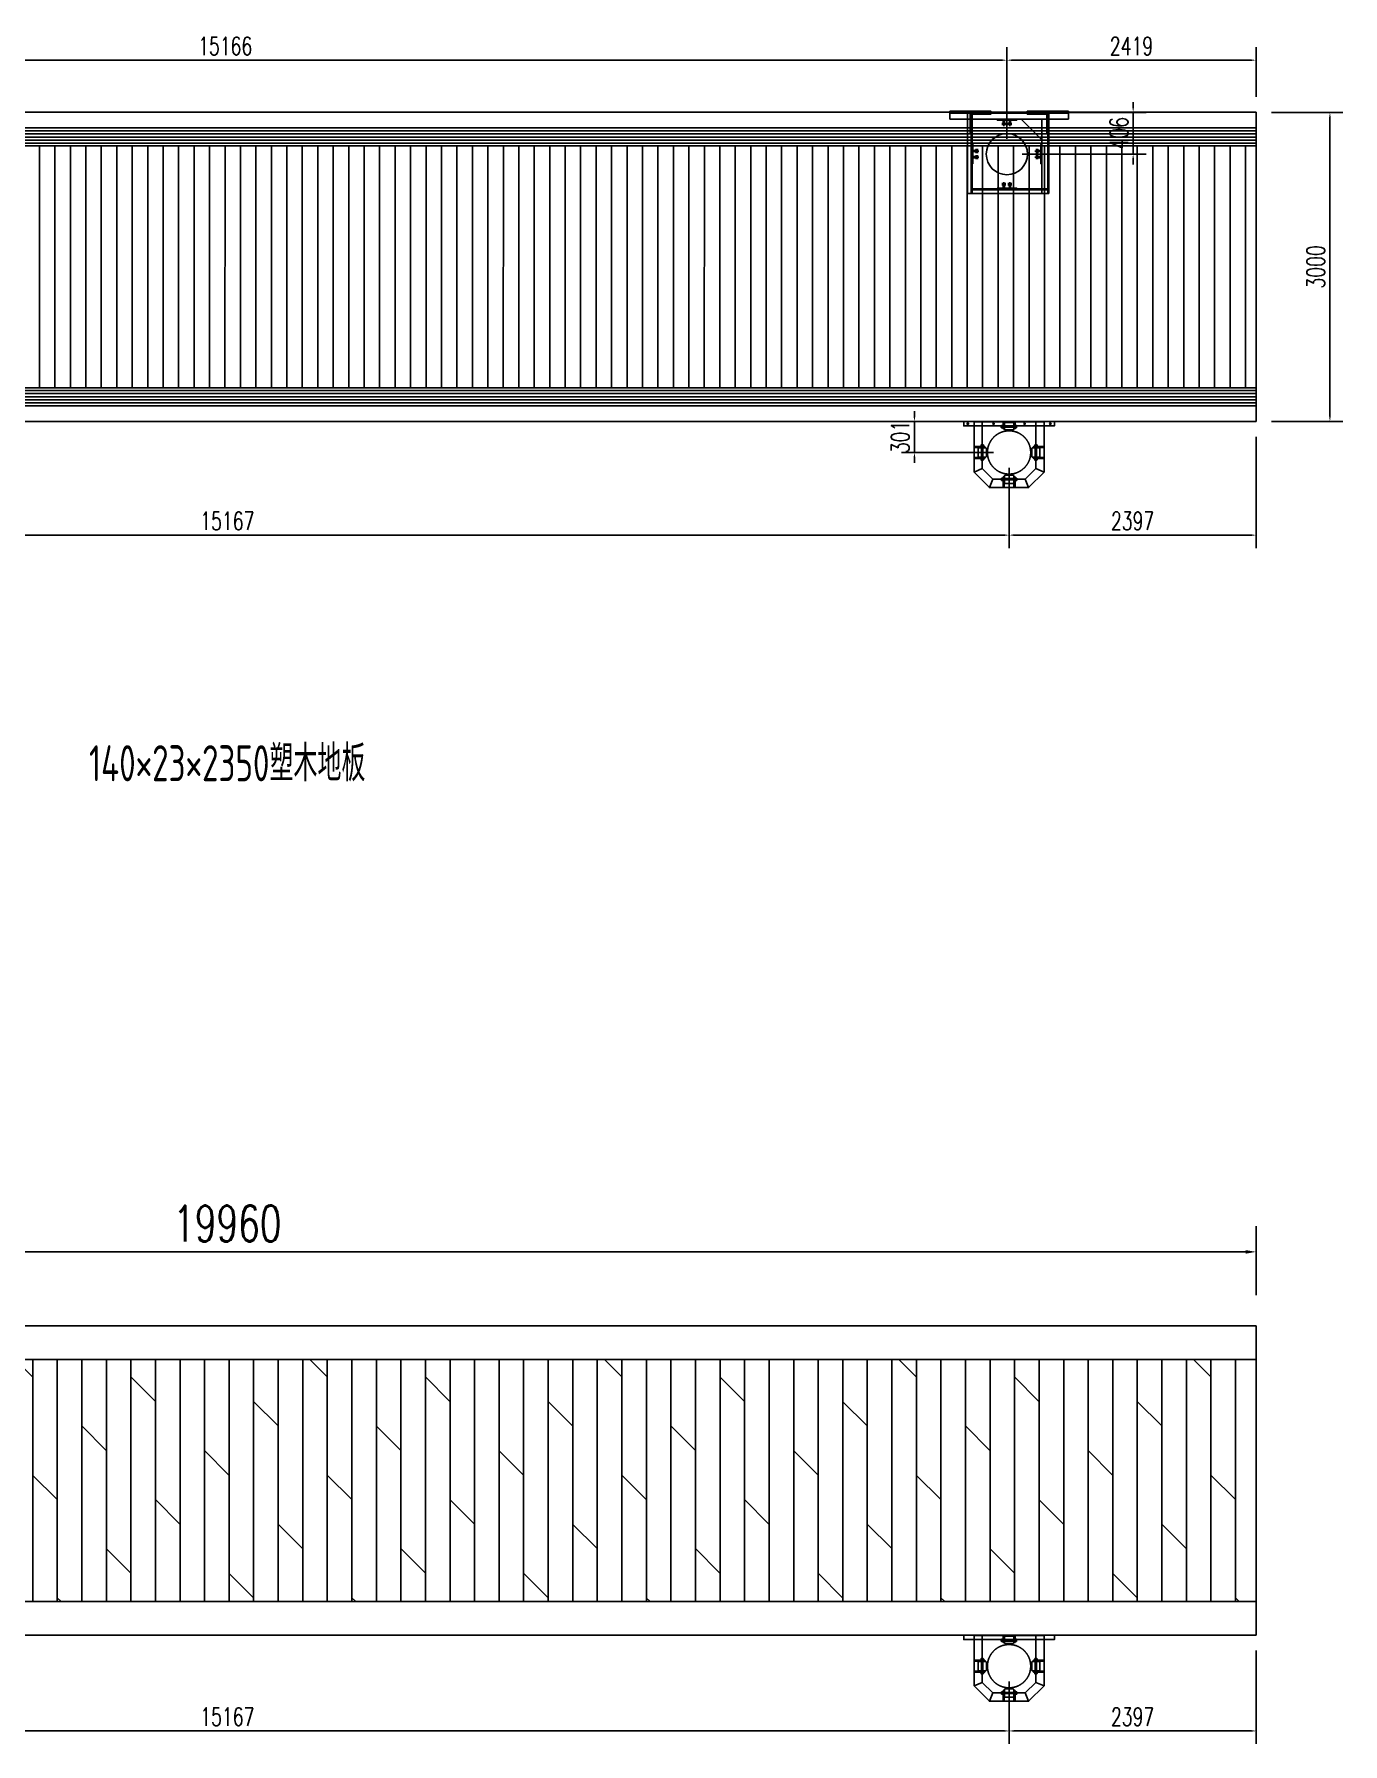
# Model space of a CAD drawing. Header units: millimetres. Extents: x 20612 to 158249, y -13511 to 156976.
# Drawn here: x 75801 to 88496, y 28485 to 45075 of the extents above; entities that cross this region are included whole.
import ezdxf

# ---------------------------------------------------------------- set-up
doc = ezdxf.new("R2010")
doc.units = ezdxf.units.MM
doc.header["$LTSCALE"] = 10
doc.linetypes.add('ACAD_ISO03W100', pattern=[30, 12, -18])
doc.linetypes.add('HIDDEN', pattern=[9.525, 6.35, -3.175])
for name, color, linetype in [('DIM', 4, 'Continuous'), ('TR', 6, 'HIDDEN'), ('W-bridge approach引桥', 4, 'Continuous'), ('W-MOUNTING固定方式', 5, 'Continuous'), ('W-STEEL_FRAME钢架', 3, 'Continuous'), ('W-WOOD_FLOOR木地板', 30, 'Continuous'), ('水工-文字', 3, 'Continuous'), ('水工-结构轮廓线-实线', 2, 'Continuous')]:
    doc.layers.add(name, color=color, linetype=linetype)
doc.styles.add('STANDARD_T3', font='simplex.shx', dxfattribs={"width": 0.7, "bigfont": 'hztxt.shx'})
doc.styles.add('文字', font='tssdeng.shx', dxfattribs={"width": 0.7, "bigfont": 'hzdx.shx'})
doc.dimstyles.new('W&&100', dxfattribs={"dimtxt": 350, "dimasz": 100, "dimexe": 250, "dimexo": 300, "dimgap": 100, "dimtad": 1, "dimdec": 0, "dimzin": 0, "dimdsep": 46, "dimtxsty": 'STANDARD_T3', "dimcen": 0.09, "dimclrd": 1, "dimclre": 1, "dimclrt": 7, "dimazin": 2, "dimtfac": 1, "dimtdec": 0, "dimtix": 1, "dimtmove": 2, "dimatfit": 3, "dimfxl": 100, "dimtolj": 1, "dimtzin": 0, "dimarcsym": 0})
doc.dimstyles.new('W&&50', dxfattribs={"dimtxt": 175, "dimasz": 50, "dimexe": 125, "dimexo": 150, "dimgap": 50, "dimtad": 1, "dimdec": 0, "dimzin": 0, "dimdsep": 46, "dimtxsty": 'STANDARD_T3', "dimcen": 0.09, "dimclrd": 1, "dimclre": 1, "dimclrt": 7, "dimazin": 2, "dimtfac": 1, "dimtdec": 0, "dimtix": 1, "dimtmove": 2, "dimatfit": 3, "dimfxl": 100, "dimtolj": 1, "dimtzin": 0, "dimarcsym": 0})

# ---------------------------------------------------------------- blocks, each defined once
blk = doc.blocks.new('*D75')
at = {"layer": 'Defpoints', "color": 0, "transparency": 16777216}
for p in [(87655, 33259), (67695, 32540), (87655, 32540)]:
    blk.add_point(p, dxfattribs=at)
at = {"layer": 'W-MOUNTING固定方式', "color": 1, "lineweight": -2, "transparency": 16777216}
for p, q in [((67695, 32840), (67695, 33509)), ((87655, 32840), (87655, 33509)), ((67795, 33259), (87555, 33259))]:
    blk.add_line(p, q, dxfattribs=at)
at = {"layer": 'W-MOUNTING固定方式', "color": 1, "transparency": 16777216}
for points in [[(67795, 33276), (67795, 33242), (67695, 33259)], [(87555, 33276), (87555, 33242), (87655, 33259)]]:
    blk.add_solid(points, dxfattribs=at)
at = {"layer": 'W-MOUNTING固定方式', "color": 7, "transparency": 16777216, "insert": (77675, 33534), "char_height": 350, "attachment_point": 5, "style": 'STANDARD_T3'}
blk.add_mtext('\\A1;19960', dxfattribs=at)
blk = doc.blocks.new('*D87')
at = {"color": 1, "lineweight": -2, "transparency": 16777216}
for p, q in [((87655, 29390), (87655, 28485)), ((85259, 29089), (85259, 28485)), ((85309, 28610), (87605, 28610))]:
    blk.add_line(p, q, dxfattribs=at)
at = {"color": 1, "transparency": 16777216}
for points in [[(85309, 28619), (85309, 28602), (85259, 28610)], [(87605, 28619), (87605, 28602), (87655, 28610)]]:
    blk.add_solid(points, dxfattribs=at)
at = {"layer": 'Defpoints', "color": 0, "transparency": 16777216}
for p in [(87655, 29540), (85259, 29239), (87655, 28610)]:
    blk.add_point(p, dxfattribs=at)
at = {"color": 7, "transparency": 16777216, "insert": (86457, 28748), "char_height": 175, "attachment_point": 5, "style": 'STANDARD_T3'}
blk.add_mtext('\\A1;2397', dxfattribs=at)
blk = doc.blocks.new('*D63')
at = {"color": 1, "lineweight": -2, "transparency": 16777216}
for p, q in [((70092, 29089), (70092, 28485)), ((85259, 28760), (85259, 28735)), ((85209, 28610), (70142, 28610))]:
    blk.add_line(p, q, dxfattribs=at)
at = {"color": 1, "transparency": 16777216}
for points in [[(70142, 28619), (70142, 28602), (70092, 28610)], [(85209, 28619), (85209, 28602), (85259, 28610)]]:
    blk.add_solid(points, dxfattribs=at)
at = {"layer": 'Defpoints', "color": 0, "transparency": 16777216}
for p in [(70092, 29239), (70092, 28610), (85259, 28610)]:
    blk.add_point(p, dxfattribs=at)
at = {"color": 7, "transparency": 16777216, "insert": (77675, 28748), "char_height": 175, "attachment_point": 5, "style": 'STANDARD_T3'}
blk.add_mtext('\\A1;15167', dxfattribs=at)
blk = doc.blocks.new('BZQ2')
at = {"color": 8}
for p, q in [((981782, -403741), (981782, -402960)), ((982465, -403681), (982465, -402960)), ((982524, -402960), (982524, -403741)), ((982533, -402960), (982533, -403681)), ((982533, -402960), (982533, -403681)), ((981789, -402998), (982524, -402998)), ((982110, -403038), (982083, -403038)), ((982083, -403038), (982083, -403063)), ((982091, -403013), (982091, -403010)), ((982091, -403013), (982091, -403038)), ((982097, -403072), (982097, -403003)), ((982103, -403013), (982103, -403010)), ((982103, -403013), (982103, -403038)), ((982110, -403038), (982110, -403063)), ((982170, -403038), (982143, -403038)), ((982143, -403038), (982143, -403063)), ((982151, -403013), (982151, -403010)), ((982151, -403013), (982151, -403038)), ((982157, -403072), (982157, -402999)), ((982163, -403013), (982163, -403010)), ((982163, -403013), (982163, -403038)), ((982170, -403038), (982170, -403063)), ((981822, -403327), (981822, -403300)), ((981822, -403300), (981847, -403300)), ((982432, -403300), (982407, -403300)), ((982432, -403327), (982432, -403300)), ((981855, -403373), (981782, -403373)), ((981855, -403313), (981787, -403313)), ((981797, -403307), (981794, -403307)), ((981797, -403319), (981794, -403319)), ((981797, -403367), (981794, -403367)), ((981797, -403379), (981794, -403379)), ((981797, -403307), (981822, -403307)), ((981797, -403319), (981822, -403319)), ((981797, -403367), (981822, -403367)), ((981797, -403379), (981822, -403379)), ((981822, -403327), (981847, -403327)), ((981822, -403387), (981822, -403360)), ((981822, -403360), (981847, -403360)), ((981822, -403387), (981847, -403387)), ((982398, -403313), (982466, -403313)), ((982398, -403373), (982471, -403373)), ((982432, -403327), (982407, -403327)), ((982432, -403360), (982407, -403360)), ((982432, -403387), (982407, -403387)), ((982457, -403307), (982432, -403307)), ((982457, -403319), (982432, -403319)), ((982432, -403387), (982432, -403360)), ((982457, -403367), (982432, -403367)), ((982457, -403379), (982432, -403379)), ((982457, -403307), (982460, -403307)), ((982457, -403319), (982460, -403319)), ((982457, -403367), (982460, -403367)), ((982457, -403379), (982460, -403379)), ((981744, -403592), (981744, -403741)), ((981789, -403592), (981789, -403741)), ((982083, -403648), (982083, -403623)), ((982097, -403614), (982097, -403683)), ((982110, -403648), (982110, -403623)), ((982143, -403648), (982143, -403623)), ((982157, -403614), (982157, -403687)), ((982170, -403648), (982170, -403623)), ((982465, -403481), (982265, -403681)), ((981572, -403759), (981572, -403681)), ((982533, -403681), (981572, -403681)), ((981572, -403741), (982533, -403741)), ((981572, -403749), (982724, -403749)), ((981744, -403741), (981789, -403741)), ((982110, -403648), (982083, -403648)), ((982091, -403673), (982091, -403648)), ((982091, -403673), (982091, -403676)), ((982103, -403673), (982103, -403648)), ((982103, -403673), (982103, -403676)), ((982170, -403648), (982143, -403648)), ((982151, -403673), (982151, -403648)), ((982151, -403673), (982151, -403676)), ((982163, -403673), (982163, -403648)), ((982163, -403673), (982163, -403676)), ((982313, -403749), (982685, -403749)), ((982533, -403681), (982533, -403749)), ((982724, -403681), (982533, -403681)), ((982533, -403681), (982533, -403749)), ((982533, -403741), (982724, -403741)), ((982724, -403759), (982724, -403681))]:
    blk.add_line(p, q, dxfattribs=at)
for points in [[(981744, -402960), (981744, -403592)], [(982533, -402960), (981744, -402960)], [(981789, -403592), (981789, -402960)], [(981789, -403005), (982113, -403005)], [(982153, -403005), (982524, -403005)], [(981772, -403541), (981782, -403541), (981782, -403731), (981972, -403731), (981972, -403741), (981772, -403741), (981772, -403541)], [(982524, -403541), (982514, -403541), (982514, -403731), (982324, -403731), (982324, -403741), (982524, -403741), (982524, -403541)]]:
    blk.add_lwpolyline(points, dxfattribs=at)
for points in [[(982032, -403013), (982222, -403013), (982222, -403005), (982032, -403005)], [(981797, -403248), (981797, -403438), (981789, -403438), (981789, -403248)], [(982457, -403248), (982457, -403438), (982465, -403438), (982465, -403248)], [(981572, -403759), (981972, -403759), (981972, -403749), (981572, -403749)], [(982032, -403673), (982222, -403673), (982222, -403681), (982032, -403681)], [(982324, -403759), (982724, -403759), (982724, -403749), (982324, -403749)]]:
    blk.add_lwpolyline(points, close=True, dxfattribs=at)
at = {"color": 0}
blk.add_circle((982127, -403343), 200, dxfattribs=at)
at = {"color": 6}
blk.add_circle((982127, -403343), 200, dxfattribs=at)
blk = doc.blocks.new('*D65')
at = {"layer": 'Defpoints', "color": 0, "transparency": 16777216}
for p in [(87655, 44317), (88371, 44317), (87655, 41317)]:
    blk.add_point(p, dxfattribs=at)
at = {"layer": 'W-bridge approach引桥', "color": 1, "lineweight": -2, "transparency": 16777216}
for p, q in [((87805, 44317), (88496, 44317)), ((88371, 41367), (88371, 44267)), ((87805, 41317), (88496, 41317))]:
    blk.add_line(p, q, dxfattribs=at)
at = {"layer": 'W-bridge approach引桥', "color": 1, "transparency": 16777216}
for points in [[(88363, 44267), (88379, 44267), (88371, 44317)], [(88363, 41367), (88379, 41367), (88371, 41317)]]:
    blk.add_solid(points, dxfattribs=at)
at = {"layer": 'W-bridge approach引桥', "color": 7, "transparency": 16777216, "insert": (88234, 42817), "char_height": 175, "attachment_point": 5, "rotation": 90, "style": 'STANDARD_T3'}
blk.add_mtext('\\A1;3000', dxfattribs=at)
blk = doc.blocks.new('*D66')
at = {"layer": 'Defpoints', "color": 0, "transparency": 16777216}
for p in [(85237, 44317), (86462, 44317), (85237, 43911)]:
    blk.add_point(p, dxfattribs=at)
at = {"layer": 'W-bridge approach引桥', "color": 1, "lineweight": -2, "transparency": 16777216}
for p, q in [((85387, 44317), (86587, 44317)), ((86462, 44367), (86462, 44417)), ((86462, 43911), (86462, 44317)), ((85387, 43911), (86587, 43911)), ((86462, 43861), (86462, 43811))]:
    blk.add_line(p, q, dxfattribs=at)
at = {"layer": 'W-bridge approach引桥', "color": 1, "transparency": 16777216}
for points in [[(86454, 44367), (86471, 44367), (86462, 44317)], [(86454, 43861), (86471, 43861), (86462, 43911)]]:
    blk.add_solid(points, dxfattribs=at)
at = {"layer": 'W-bridge approach引桥', "color": 7, "transparency": 16777216, "insert": (86325, 44114), "char_height": 175, "attachment_point": 5, "rotation": 90, "style": 'STANDARD_T3'}
blk.add_mtext('\\A1;406', dxfattribs=at)
blk = doc.blocks.new('*D68')
at = {"layer": 'Defpoints', "color": 0, "transparency": 16777216}
for p in [(85237, 44823), (70071, 43911), (85237, 43911)]:
    blk.add_point(p, dxfattribs=at)
at = {"layer": 'W-bridge approach引桥', "color": 1, "lineweight": -2, "transparency": 16777216}
for p, q in [((70071, 44061), (70071, 44948)), ((70121, 44823), (85187, 44823)), ((85237, 44061), (85237, 44948))]:
    blk.add_line(p, q, dxfattribs=at)
at = {"layer": 'W-bridge approach引桥', "color": 1, "transparency": 16777216}
for points in [[(70121, 44831), (70121, 44815), (70071, 44823)], [(85187, 44831), (85187, 44815), (85237, 44823)]]:
    blk.add_solid(points, dxfattribs=at)
at = {"layer": 'W-bridge approach引桥', "color": 7, "transparency": 16777216, "insert": (77654, 44960), "char_height": 175, "attachment_point": 5, "style": 'STANDARD_T3'}
blk.add_mtext('\\A1;15166', dxfattribs=at)
blk = doc.blocks.new('*D69')
at = {"layer": 'Defpoints', "color": 0, "transparency": 16777216}
for p in [(87655, 44823), (87655, 44317), (85237, 43911)]:
    blk.add_point(p, dxfattribs=at)
at = {"layer": 'W-bridge approach引桥', "color": 1, "lineweight": -2, "transparency": 16777216}
for p, q in [((85237, 44061), (85237, 44948)), ((85287, 44823), (87605, 44823)), ((87655, 44467), (87655, 44948))]:
    blk.add_line(p, q, dxfattribs=at)
at = {"layer": 'W-bridge approach引桥', "color": 1, "transparency": 16777216}
for points in [[(85287, 44831), (85287, 44815), (85237, 44823)], [(87605, 44831), (87605, 44815), (87655, 44823)]]:
    blk.add_solid(points, dxfattribs=at)
at = {"layer": 'W-bridge approach引桥', "color": 7, "transparency": 16777216, "insert": (86446, 44960), "char_height": 175, "attachment_point": 5, "style": 'STANDARD_T3'}
blk.add_mtext('\\A1;2419', dxfattribs=at)
blk = doc.blocks.new('*D71')
at = {"layer": 'Defpoints', "color": 0, "transparency": 16777216}
for p in [(70092, 41016), (85259, 41016), (85259, 40214)]:
    blk.add_point(p, dxfattribs=at)
at = {"layer": 'W-bridge approach引桥', "color": 1, "lineweight": -2, "transparency": 16777216}
for p, q in [((70092, 40866), (70092, 40089)), ((85259, 40866), (85259, 40089)), ((70142, 40214), (85209, 40214))]:
    blk.add_line(p, q, dxfattribs=at)
at = {"layer": 'W-bridge approach引桥', "color": 1, "transparency": 16777216}
for points in [[(70142, 40223), (70142, 40206), (70092, 40214)], [(85209, 40223), (85209, 40206), (85259, 40214)]]:
    blk.add_solid(points, dxfattribs=at)
at = {"layer": 'W-bridge approach引桥', "color": 7, "transparency": 16777216, "insert": (77675, 40352), "char_height": 175, "attachment_point": 5, "style": 'STANDARD_T3'}
blk.add_mtext('\\A1;15167', dxfattribs=at)
blk = doc.blocks.new('*D72')
at = {"layer": 'Defpoints', "color": 0, "transparency": 16777216}
for p in [(87655, 41317), (85259, 41016), (87655, 40214)]:
    blk.add_point(p, dxfattribs=at)
at = {"layer": 'W-bridge approach引桥', "color": 1, "lineweight": -2, "transparency": 16777216}
for p, q in [((87655, 41167), (87655, 40089)), ((85259, 40866), (85259, 40089)), ((85309, 40214), (87605, 40214))]:
    blk.add_line(p, q, dxfattribs=at)
at = {"layer": 'W-bridge approach引桥', "color": 1, "transparency": 16777216}
for points in [[(85309, 40223), (85309, 40206), (85259, 40214)], [(87605, 40223), (87605, 40206), (87655, 40214)]]:
    blk.add_solid(points, dxfattribs=at)
at = {"layer": 'W-bridge approach引桥', "color": 7, "transparency": 16777216, "insert": (86457, 40352), "char_height": 175, "attachment_point": 5, "style": 'STANDARD_T3'}
blk.add_mtext('\\A1;2397', dxfattribs=at)
blk = doc.blocks.new('*D74')
at = {"layer": 'Defpoints', "color": 0, "transparency": 16777216}
for p in [(84340, 41317), (85259, 41317), (85259, 41016)]:
    blk.add_point(p, dxfattribs=at)
at = {"layer": 'W-bridge approach引桥', "color": 1, "lineweight": -2, "transparency": 16777216}
for p, q in [((85109, 41317), (84215, 41317)), ((84340, 41367), (84340, 41417)), ((84340, 41016), (84340, 41317)), ((85109, 41016), (84215, 41016)), ((84340, 40966), (84340, 40916))]:
    blk.add_line(p, q, dxfattribs=at)
at = {"layer": 'W-bridge approach引桥', "color": 1, "transparency": 16777216}
for points in [[(84332, 41367), (84349, 41367), (84340, 41317)], [(84332, 40966), (84349, 40966), (84340, 41016)]]:
    blk.add_solid(points, dxfattribs=at)
at = {"layer": 'W-bridge approach引桥', "color": 7, "transparency": 16777216, "insert": (84203, 41167), "char_height": 175, "attachment_point": 5, "rotation": 90, "style": 'STANDARD_T3'}
blk.add_mtext('\\A1;301', dxfattribs=at)
blk = doc.blocks.new('*U355')
blk.add_circle((0, 0), 7)
blk = doc.blocks.new('*U356')
at = {"color": 0, "linetype": 'ByBlock', "lineweight": -2, "transparency": 16777216}
for p in [(0, 0), (250, 0)]:
    blk.add_blockref('*U355', p, dxfattribs=at)
blk = doc.blocks.new('*U357')
blk.add_circle((0, 0), 7)
blk = doc.blocks.new('*U358')
at = {"color": 0, "linetype": 'ByBlock', "lineweight": -2, "transparency": 16777216}
for p in [(0, 0), (250, 0)]:
    blk.add_blockref('*U357', p, dxfattribs=at)

msp = doc.modelspace()

# ---------------------------------------------------------------- hatches: boundary and pattern name
at = {"layer": 'DIM'}
h = msp.add_hatch(dxfattribs=at)
h.set_pattern_fill('_USER', color=8, scale=30, style=0, pattern_type=0)
h.set_pattern_definition([(0, (-243410.067, 69907.076), (0, 30), [])])
h.paths.add_polyline_path([(67695.3, 44167.4), (67695.3, 43992.4), (87655.3, 43992.4), (87655.3, 44167.4)])
h.paths.add_polyline_path([(67695.3, 41642.4), (67695.3, 41467.4), (87655.3, 41467.4), (87655.3, 41642.4)])
h = msp.add_hatch(dxfattribs=at)
h.set_pattern_fill('_USER', color=64, scale=150, angle=90, style=0, pattern_type=0)
h.set_pattern_definition([(90, (-62724347.94, -36091111.53), (-150, 9e-15), [])])
h.paths.add_polyline_path([(87655.3, 43992.4), (67695.3, 43992.4), (67695.3, 43317.4), (69695.3, 43317.4), (69695.3, 42117.4), (67695.3, 42117.4), (67695.3, 41642.4), (87655.3, 41642.4)])
h.paths.add_polyline_path([(73220.3, 42916.2), (74406.9, 42916.2)], flags=16)
at = {"layer": 'W-WOOD_FLOOR木地板'}
h = msp.add_hatch(dxfattribs=at)
h.set_pattern_fill('DOLMIT', color=256, scale=300, angle=90)
h.set_pattern_definition([(90, (-1527969.12, -2461810.6), (-238.122618, 1e-14), []), (135, (-1527969.1, -2461810.6), (-476.24491, -476.24491), [336.75638, -673.512])])
h.paths.add_polyline_path([(87655.3, 32214.8), (67695.3, 32214.8), (67695.3, 29864.8), (87655.3, 29864.8)])

# ---------------------------------------------------------------- linework, layer by layer
at = {"color": 4}
for p, q in [((85185, 41266.9), (85181, 41266.9)), ((85182, 41272.9), (85185, 41272.9)), ((85185, 41260.9), (85182, 41260.9)), ((84992, 40938.9), (84992, 40941.9)), ((84998, 40941.9), (84998, 40937.9)), ((85004, 40941.9), (85004, 40938.9)), ((85513, 40941.9), (85513, 40938.9)), ((85519, 40941.9), (85519, 40937.9)), ((85525, 40938.9), (85525, 40941.9)), ((85333, 40761.8), (85336, 40761.8)), ((85333, 40755.8), (85337, 40755.8)), ((85336, 40749.8), (85333, 40749.8)), ((85185, 29489.3), (85181, 29489.3)), ((85182, 29495.3), (85185, 29495.3)), ((85185, 29483.3), (85182, 29483.3)), ((84992, 29161.3), (84992, 29164.3)), ((84998, 29164.3), (84998, 29160.3)), ((85004, 29164.3), (85004, 29161.3)), ((85513, 29164.3), (85513, 29161.3)), ((85519, 29164.3), (85519, 29160.3)), ((85525, 29161.3), (85525, 29164.3)), ((85333, 28984.2), (85336, 28984.2)), ((85333, 28978.2), (85337, 28978.2)), ((85336, 28972.2), (85333, 28972.2))]:
    msp.add_line(p, q, dxfattribs=at)
for p, q in [((85194, 41272.4), (85187, 41272.4)), ((85187, 41261.4), (85194, 41261.4)), ((85198, 41270.2), (85194, 41266.9)), ((85198, 41267.9), (85194, 41264.6)), ((85319, 41270.2), (85323, 41266.9)), ((85319, 41267.9), (85323, 41264.6)), ((85323, 41272.4), (85330, 41272.4)), ((85330, 41261.4), (85323, 41261.4)), ((85332, 41275.4), (85332, 41257.8)), ((84989.5, 41090.9), (85007.1, 41090.9)), ((84992.5, 41081.9), (84992.5, 41088.9)), ((84994.7, 41077.9), (84998, 41081.9)), ((84997, 41077.9), (85000.3, 41081.9)), ((85003.5, 41088.9), (85003.5, 41081.9)), ((85527.5, 41090.9), (85510, 41090.9)), ((85513.5, 41088.9), (85513.5, 41081.9)), ((85520.1, 41077.9), (85516.7, 41081.9)), ((85522.4, 41077.9), (85519, 41081.9)), ((85524.5, 41081.9), (85524.5, 41088.9)), ((84992.5, 40950.9), (84992.5, 40943.9)), ((84994.7, 40954.9), (84998, 40950.9)), ((84997, 40954.9), (85000.3, 40950.9)), ((85003.5, 40943.9), (85003.5, 40950.9)), ((85513.5, 40943.9), (85513.5, 40950.9)), ((85520.1, 40954.9), (85516.7, 40950.9)), ((85522.4, 40954.9), (85519, 40950.9)), ((85524.5, 40950.9), (85524.5, 40943.9)), ((85184, 40747.3), (85184, 40764.9)), ((85186, 40761.3), (85193, 40761.3)), ((85193, 40750.3), (85186, 40750.3)), ((85197, 40754.8), (85193, 40758.2)), ((85197, 40752.5), (85193, 40755.8)), ((85320, 40754.8), (85324, 40758.2)), ((85320, 40752.5), (85324, 40755.8)), ((85331, 40761.3), (85324, 40761.3)), ((85324, 40750.3), (85331, 40750.3)), ((85194, 29494.8), (85187, 29494.8)), ((85187, 29483.8), (85194, 29483.8)), ((85198, 29492.6), (85194, 29489.3)), ((85198, 29490.3), (85194, 29487)), ((85319, 29492.6), (85323, 29489.3)), ((85319, 29490.3), (85323, 29487)), ((85323, 29494.8), (85330, 29494.8)), ((85330, 29483.8), (85323, 29483.8)), ((85332, 29497.8), (85332, 29480.2)), ((84989.5, 29313.3), (85007.1, 29313.3)), ((84992.5, 29304.3), (84992.5, 29311.3)), ((84994.7, 29300.3), (84998, 29304.3)), ((84997, 29300.3), (85000.3, 29304.3)), ((85003.5, 29311.3), (85003.5, 29304.3)), ((85527.5, 29313.3), (85510, 29313.3)), ((85513.5, 29311.3), (85513.5, 29304.3)), ((85520.1, 29300.3), (85516.7, 29304.3)), ((85522.4, 29300.3), (85519, 29304.3)), ((85524.5, 29304.3), (85524.5, 29311.3)), ((84992.5, 29173.3), (84992.5, 29166.3)), ((84994.7, 29177.3), (84998, 29173.3)), ((84997, 29177.3), (85000.3, 29173.3)), ((85003.5, 29166.3), (85003.5, 29173.3)), ((85513.5, 29166.3), (85513.5, 29173.3)), ((85520.1, 29177.3), (85516.7, 29173.3)), ((85522.4, 29177.3), (85519, 29173.3)), ((85524.5, 29173.3), (85524.5, 29166.3)), ((85184, 28969.7), (85184, 28987.3)), ((85186, 28983.7), (85193, 28983.7)), ((85193, 28972.7), (85186, 28972.7)), ((85197, 28977.2), (85193, 28980.5)), ((85197, 28974.9), (85193, 28978.2)), ((85320, 28977.2), (85324, 28980.5)), ((85320, 28974.9), (85324, 28978.2)), ((85331, 28983.7), (85324, 28983.7)), ((85324, 28972.7), (85331, 28972.7))]:
    msp.add_line(p, q)
at = {"color": 1}
for p, q in [((85211, 41273.4), (85201, 41273.4)), ((85201, 41259.4), (85211, 41259.4)), ((85316, 41273.4), (85306, 41273.4)), ((85306, 41273.4), (85316, 41273.4)), ((85316, 41259.4), (85306, 41259.4)), ((85316, 41259.4), (85306, 41259.4)), ((84991.5, 41074.9), (84991.5, 41064.9)), ((85005.5, 41074.9), (85005.5, 41064.9)), ((85511.5, 41074.9), (85511.5, 41064.9)), ((85525.5, 41074.9), (85525.5, 41064.9)), ((84991.5, 40967.9), (84991.5, 40957.9)), ((85005.5, 40957.9), (85005.5, 40967.9)), ((85511.5, 40957.9), (85511.5, 40967.9)), ((85525.5, 40967.9), (85525.5, 40957.9)), ((85200, 40763.4), (85210, 40763.4)), ((85200, 40749.4), (85210, 40749.4)), ((85317, 40763.4), (85307, 40763.4)), ((85307, 40749.4), (85317, 40749.4)), ((85211, 29495.8), (85201, 29495.8)), ((85201, 29481.8), (85211, 29481.8)), ((85316, 29495.8), (85306, 29495.8)), ((85306, 29495.8), (85316, 29495.8)), ((85316, 29481.8), (85306, 29481.8)), ((85316, 29481.8), (85306, 29481.8)), ((84991.5, 29297.3), (84991.5, 29287.3)), ((85005.5, 29297.3), (85005.5, 29287.3)), ((85511.5, 29297.3), (85511.5, 29287.3)), ((85525.5, 29297.3), (85525.5, 29287.3)), ((84991.5, 29190.3), (84991.5, 29180.3)), ((85005.5, 29180.3), (85005.5, 29190.3)), ((85511.5, 29180.3), (85511.5, 29190.3)), ((85525.5, 29190.3), (85525.5, 29180.3)), ((85200, 28985.8), (85210, 28985.8)), ((85200, 28971.8), (85210, 28971.8)), ((85317, 28985.8), (85307, 28985.8)), ((85307, 28971.8), (85317, 28971.8))]:
    msp.add_line(p, q, dxfattribs=at)
at = {"color": 2}
for p, q in [((85201, 41266.4), (85211, 41266.4)), ((85306, 41266.4), (85316, 41266.4)), ((85316, 41266.4), (85306, 41266.4)), ((84998.5, 41064.9), (84998.5, 41074.9)), ((85518.5, 41064.9), (85518.5, 41074.9)), ((84998.5, 40957.9), (84998.5, 40967.9)), ((85518.5, 40957.9), (85518.5, 40967.9)), ((85210, 40756.4), (85200, 40756.4)), ((85317, 40756.4), (85307, 40756.4)), ((85201, 29488.8), (85211, 29488.8)), ((85306, 29488.8), (85316, 29488.8)), ((85316, 29488.8), (85306, 29488.8)), ((84998.5, 29287.3), (84998.5, 29297.3)), ((85518.5, 29287.3), (85518.5, 29297.3)), ((84998.5, 29180.3), (84998.5, 29190.3)), ((85518.5, 29180.3), (85518.5, 29190.3)), ((85210, 28978.8), (85200, 28978.8)), ((85317, 28978.8), (85307, 28978.8))]:
    msp.add_line(p, q, dxfattribs=at)
at = {"color": 6, "linetype": 'ACAD_ISO03W100'}
for p, q in [((85315.5, 41272.4), (85201.5, 41272.4)), ((85315.5, 41260.4), (85201.5, 41260.4)), ((84992.5, 41073.1), (84992.5, 40959.1)), ((85004.5, 41073.1), (85004.5, 40959.1)), ((85512.5, 41073.1), (85512.5, 40959.1)), ((85524.5, 41073.1), (85524.5, 40959.1)), ((85201.8, 40762.4), (85315.8, 40762.4)), ((85201.8, 40750.4), (85315.8, 40750.4)), ((85315.5, 29494.8), (85201.5, 29494.8)), ((85315.5, 29482.8), (85201.5, 29482.8)), ((84992.5, 29295.5), (84992.5, 29181.5)), ((85004.5, 29295.5), (85004.5, 29181.5)), ((85512.5, 29295.5), (85512.5, 29181.5)), ((85524.5, 29295.5), (85524.5, 29181.5)), ((85201.8, 28984.8), (85315.8, 28984.8)), ((85201.8, 28972.8), (85315.8, 28972.8))]:
    msp.add_line(p, q, dxfattribs=at)
for points in [[(85211, 41246.4), (85211, 41313.4), (85201, 41313.4), (85201, 41246.4)], [(85306, 41246.4), (85306, 41313.4), (85316, 41313.4), (85316, 41246.4)], [(85181, 41271.9), (85183, 41273.9), (85183, 41259.9), (85181, 41261.9)], [(85185, 41275.4), (85185, 41272.4), (85185, 41261.4), (85185, 41258.4)], [(85218.5, 41306.4), (85298.5, 41306.4), (85303.5, 41301.4), (85303.5, 41241.4), (85298.5, 41236.4), (85218.5, 41236.4), (85213.5, 41241.4), (85213.5, 41301.4)], [(85038.5, 40976.4), (85038.5, 41056.4), (85033.5, 41061.4), (84963.5, 41061.4), (84958.5, 41056.4), (84958.5, 40976.4), (84963.5, 40971.4), (85033.5, 40971.4)], [(85478.5, 40976.4), (85478.5, 41056.4), (85483.5, 41061.4), (85553.5, 41061.4), (85558.5, 41056.4), (85558.5, 40976.4), (85553.5, 40971.4), (85483.5, 40971.4)], [(84989.5, 40941.9), (84992.5, 40941.9), (85003.5, 40941.9), (85006.5, 40941.9)], [(84993, 40937.9), (84991, 40939.9), (85005, 40939.9), (85003, 40937.9)], [(85527.5, 40941.9), (85524.5, 40941.9), (85513.5, 40941.9), (85510.5, 40941.9)], [(85524, 40937.9), (85526, 40939.9), (85512, 40939.9), (85514, 40937.9)], [(85298.5, 40796.4), (85218.5, 40796.4), (85213.5, 40791.4), (85213.5, 40721.4), (85218.5, 40716.4), (85298.5, 40716.4), (85303.5, 40721.4), (85303.5, 40791.4)], [(85333, 40747.3), (85333, 40750.3), (85333, 40761.3), (85333, 40764.3)], [(85337, 40750.8), (85335, 40748.8), (85335, 40762.8), (85337, 40760.8)], [(85211, 29468.8), (85211, 29535.8), (85201, 29535.8), (85201, 29468.8)], [(85306, 29468.8), (85306, 29535.8), (85316, 29535.8), (85316, 29468.8)], [(85181, 29494.3), (85183, 29496.3), (85183, 29482.3), (85181, 29484.3)], [(85185, 29497.8), (85185, 29494.8), (85185, 29483.8), (85185, 29480.8)], [(85218.5, 29528.8), (85298.5, 29528.8), (85303.5, 29523.8), (85303.5, 29463.8), (85298.5, 29458.8), (85218.5, 29458.8), (85213.5, 29463.8), (85213.5, 29523.8)], [(85038.5, 29198.8), (85038.5, 29278.8), (85033.5, 29283.8), (84963.5, 29283.8), (84958.5, 29278.8), (84958.5, 29198.8), (84963.5, 29193.8), (85033.5, 29193.8)], [(85478.5, 29198.8), (85478.5, 29278.8), (85483.5, 29283.8), (85553.5, 29283.8), (85558.5, 29278.8), (85558.5, 29198.8), (85553.5, 29193.8), (85483.5, 29193.8)], [(84989.5, 29164.3), (84992.5, 29164.3), (85003.5, 29164.3), (85006.5, 29164.3)], [(84993, 29160.3), (84991, 29162.3), (85005, 29162.3), (85003, 29160.3)], [(85527.5, 29164.3), (85524.5, 29164.3), (85513.5, 29164.3), (85510.5, 29164.3)], [(85524, 29160.3), (85526, 29162.3), (85512, 29162.3), (85514, 29160.3)], [(85298.5, 29018.8), (85218.5, 29018.8), (85213.5, 29013.8), (85213.5, 28943.8), (85218.5, 28938.8), (85298.5, 28938.8), (85303.5, 28943.8), (85303.5, 29013.8)], [(85333, 28969.7), (85333, 28972.7), (85333, 28983.7), (85333, 28986.7)], [(85337, 28973.2), (85335, 28971.2), (85335, 28985.2), (85337, 28983.2)]]:
    msp.add_lwpolyline(points, close=True)
for points in [[(85183, 41273.9), (85185, 41273.9), (85185, 41259.9), (85183, 41259.9)], [(85198, 41253.4), (85198, 41281.4), (85201, 41281.4), (85201, 41253.4), (85198, 41253.4), (85198, 41254.4)], [(85319, 41253.4), (85319, 41281.4), (85316, 41281.4), (85316, 41253.4), (85319, 41253.4), (85319, 41254.4)], [(85011.5, 41077.9), (84983.5, 41077.9), (84983.5, 41074.9), (85011.5, 41074.9), (85011.5, 41077.9), (85010.5, 41077.9)], [(85505.5, 41077.9), (85533.5, 41077.9), (85533.5, 41074.9), (85505.5, 41074.9), (85505.5, 41077.9), (85506.5, 41077.9)], [(85011.5, 40954.9), (84983.5, 40954.9), (84983.5, 40957.9), (85011.5, 40957.9), (85011.5, 40954.9), (85010.5, 40954.9)], [(84991, 40939.9), (84991, 40941.9), (85005, 40941.9), (85005, 40939.9)], [(85505.5, 40954.9), (85533.5, 40954.9), (85533.5, 40957.9), (85505.5, 40957.9), (85505.5, 40954.9), (85506.5, 40954.9)], [(85526, 40939.9), (85526, 40941.9), (85512, 40941.9), (85512, 40939.9)], [(85197, 40769.3), (85197, 40741.3), (85200, 40741.3), (85200, 40769.3), (85197, 40769.3), (85197, 40768.3)], [(85320, 40769.3), (85320, 40741.3), (85317, 40741.3), (85317, 40769.3), (85320, 40769.3), (85320, 40768.3)], [(85335, 40748.8), (85333, 40748.8), (85333, 40762.8), (85335, 40762.8)], [(85183, 29496.3), (85185, 29496.3), (85185, 29482.3), (85183, 29482.3)], [(85198, 29475.8), (85198, 29503.8), (85201, 29503.8), (85201, 29475.8), (85198, 29475.8), (85198, 29476.8)], [(85319, 29475.8), (85319, 29503.8), (85316, 29503.8), (85316, 29475.8), (85319, 29475.8), (85319, 29476.8)], [(85011.5, 29300.3), (84983.5, 29300.3), (84983.5, 29297.3), (85011.5, 29297.3), (85011.5, 29300.3), (85010.5, 29300.3)], [(85505.5, 29300.3), (85533.5, 29300.3), (85533.5, 29297.3), (85505.5, 29297.3), (85505.5, 29300.3), (85506.5, 29300.3)], [(85011.5, 29177.3), (84983.5, 29177.3), (84983.5, 29180.3), (85011.5, 29180.3), (85011.5, 29177.3), (85010.5, 29177.3)], [(84991, 29162.3), (84991, 29164.3), (85005, 29164.3), (85005, 29162.3)], [(85505.5, 29177.3), (85533.5, 29177.3), (85533.5, 29180.3), (85505.5, 29180.3), (85505.5, 29177.3), (85506.5, 29177.3)], [(85526, 29162.3), (85526, 29164.3), (85512, 29164.3), (85512, 29162.3)], [(85197, 28991.7), (85197, 28963.7), (85200, 28963.7), (85200, 28991.7), (85197, 28991.7), (85197, 28990.7)], [(85320, 28991.7), (85320, 28963.7), (85317, 28963.7), (85317, 28991.7), (85320, 28991.7), (85320, 28990.7)], [(85335, 28971.2), (85333, 28971.2), (85333, 28985.2), (85335, 28985.2)]]:
    msp.add_lwpolyline(points)
for points in [[(85187, 41278.4), (85194, 41278.4), (85194, 41277.4), (85198, 41277.4), (85198, 41256.4), (85194, 41256.4), (85194, 41277.4), (85194, 41255.4), (85187, 41255.4, -0.6666667), (85187, 41261.4, -0.3636364), (85187, 41272.4, -0.6666667)], [(85330, 41278.4), (85323, 41278.4), (85323, 41277.4), (85319, 41277.4), (85319, 41256.4), (85323, 41256.4), (85323, 41277.4), (85323, 41255.4), (85330, 41255.4, 0.6666667), (85330, 41261.4, 0.3636364), (85330, 41272.4, 0.6666667)], [(84986.5, 41088.9), (84986.5, 41081.9), (84987.5, 41081.9), (84987.5, 41077.9), (85008.5, 41077.9), (85008.5, 41081.9), (84987.5, 41081.9), (85009.5, 41081.9), (85009.5, 41088.9, 0.6666667), (85003.5, 41088.9, 0.3636364), (84992.5, 41088.9, 0.6666667)], [(85530.5, 41088.9), (85530.5, 41081.9), (85529.5, 41081.9), (85529.5, 41077.9), (85508.5, 41077.9), (85508.5, 41081.9), (85529.5, 41081.9), (85507.5, 41081.9), (85507.5, 41088.9, -0.6666667), (85513.5, 41088.9, -0.3636364), (85524.5, 41088.9, -0.6666667)], [(84986.5, 40943.9), (84986.5, 40950.9), (84987.5, 40950.9), (84987.5, 40954.9), (85008.5, 40954.9), (85008.5, 40950.9), (84987.5, 40950.9), (85009.5, 40950.9), (85009.5, 40943.9, -0.6666667), (85003.5, 40943.9, -0.3636364), (84992.5, 40943.9, -0.6666667)], [(85530.5, 40943.9), (85530.5, 40950.9), (85529.5, 40950.9), (85529.5, 40954.9), (85508.5, 40954.9), (85508.5, 40950.9), (85529.5, 40950.9), (85507.5, 40950.9), (85507.5, 40943.9, 0.6666667), (85513.5, 40943.9, 0.3636364), (85524.5, 40943.9, 0.6666667)], [(85186, 40744.3), (85193, 40744.3), (85193, 40745.3), (85197, 40745.3), (85197, 40766.3), (85193, 40766.3), (85193, 40745.3), (85193, 40767.3), (85186, 40767.3, 0.6666667), (85186, 40761.3, 0.3636364), (85186, 40750.3, 0.6666667)], [(85331, 40744.3), (85324, 40744.3), (85324, 40745.3), (85320, 40745.3), (85320, 40766.3), (85324, 40766.3), (85324, 40745.3), (85324, 40767.3), (85331, 40767.3, -0.6666667), (85331, 40761.3, -0.3636364), (85331, 40750.3, -0.6666667)], [(85187, 29500.8), (85194, 29500.8), (85194, 29499.8), (85198, 29499.8), (85198, 29478.8), (85194, 29478.8), (85194, 29499.8), (85194, 29477.8), (85187, 29477.8, -0.6666667), (85187, 29483.8, -0.3636364), (85187, 29494.8, -0.6666667)], [(85330, 29500.8), (85323, 29500.8), (85323, 29499.8), (85319, 29499.8), (85319, 29478.8), (85323, 29478.8), (85323, 29499.8), (85323, 29477.8), (85330, 29477.8, 0.6666667), (85330, 29483.8, 0.3636364), (85330, 29494.8, 0.6666667)], [(84986.5, 29311.3), (84986.5, 29304.3), (84987.5, 29304.3), (84987.5, 29300.3), (85008.5, 29300.3), (85008.5, 29304.3), (84987.5, 29304.3), (85009.5, 29304.3), (85009.5, 29311.3, 0.6666667), (85003.5, 29311.3, 0.3636364), (84992.5, 29311.3, 0.6666667)], [(85530.5, 29311.3), (85530.5, 29304.3), (85529.5, 29304.3), (85529.5, 29300.3), (85508.5, 29300.3), (85508.5, 29304.3), (85529.5, 29304.3), (85507.5, 29304.3), (85507.5, 29311.3, -0.6666667), (85513.5, 29311.3, -0.3636364), (85524.5, 29311.3, -0.6666667)], [(84986.5, 29166.3), (84986.5, 29173.3), (84987.5, 29173.3), (84987.5, 29177.3), (85008.5, 29177.3), (85008.5, 29173.3), (84987.5, 29173.3), (85009.5, 29173.3), (85009.5, 29166.3, -0.6666667), (85003.5, 29166.3, -0.3636364), (84992.5, 29166.3, -0.6666667)], [(85530.5, 29166.3), (85530.5, 29173.3), (85529.5, 29173.3), (85529.5, 29177.3), (85508.5, 29177.3), (85508.5, 29173.3), (85529.5, 29173.3), (85507.5, 29173.3), (85507.5, 29166.3, 0.6666667), (85513.5, 29166.3, 0.3636364), (85524.5, 29166.3, 0.6666667)], [(85186, 28966.7), (85193, 28966.7), (85193, 28967.7), (85197, 28967.7), (85197, 28988.7), (85193, 28988.7), (85193, 28967.7), (85193, 28989.7), (85186, 28989.7, 0.6666667), (85186, 28983.7, 0.3636364), (85186, 28972.7, 0.6666667)], [(85331, 28966.7), (85324, 28966.7), (85324, 28967.7), (85320, 28967.7), (85320, 28988.7), (85324, 28988.7), (85324, 28967.7), (85324, 28989.7), (85331, 28989.7, -0.6666667), (85331, 28983.7, -0.3636364), (85331, 28972.7, -0.6666667)]]:
    msp.add_lwpolyline(points, format="xyb", close=True)
at = {"color": 0}
for points in [[(84918.5, 41073.4), (85022.1, 41073.4), (85022.1, 41063.4), (84918.5, 41063.4)], [(85598.5, 41073.4), (85495, 41073.4), (85495, 41063.4), (85598.5, 41063.4)], [(84918.5, 40958.9), (85022.1, 40958.9), (85022.1, 40968.9), (84918.5, 40968.9)], [(85598.5, 40958.9), (85495, 40958.9), (85495, 40968.9), (85598.5, 40968.9)], [(85201.5, 40676.4), (85201.5, 40779.9), (85211.5, 40779.9), (85211.5, 40676.4)], [(85316, 40676.4), (85316, 40779.9), (85306, 40779.9), (85306, 40676.4)], [(84918.5, 29295.8), (85022.1, 29295.8), (85022.1, 29285.8), (84918.5, 29285.8)], [(85598.5, 29295.8), (85495, 29295.8), (85495, 29285.8), (85598.5, 29285.8)], [(84918.5, 29181.3), (85022.1, 29181.3), (85022.1, 29191.3), (84918.5, 29191.3)], [(85598.5, 29181.3), (85495, 29181.3), (85495, 29191.3), (85598.5, 29191.3)], [(85201.5, 28898.8), (85201.5, 29002.3), (85211.5, 29002.3), (85211.5, 28898.8)], [(85316, 28898.8), (85316, 29002.3), (85306, 29002.3), (85306, 28898.8)]]:
    msp.add_lwpolyline(points, dxfattribs=at)
at = {"layer": 'DIM', "color": 4}
for p, q in [((67695.3, 44167.4), (87655.3, 44167.4)), ((67695.3, 43992.4), (87655.3, 43992.4)), ((87655.3, 41642.4), (67695.3, 41642.4)), ((87655.3, 41467.4), (67695.3, 41467.4))]:
    msp.add_line(p, q, dxfattribs=at)
at = {"layer": 'DIM', "color": 7}
msp.add_lwpolyline([(67695.3, 44317.4), (87655.3, 44317.4), (87655.3, 41317.4), (67695.3, 41317.4)], close=True, dxfattribs=at)
at = {"layer": 'TR', "ltscale": 100}
for centre in [(85258.5, 41016.4), (85258.5, 29238.8)]:
    msp.add_circle(centre, 210, dxfattribs=at)
at = {"layer": 'W-STEEL_FRAME钢架'}
for p, q in [((84958.5, 41313.4), (85558.5, 41313.4)), ((85068.5, 40676.4), (84918.5, 40826.4)), ((85101.7, 40756.4), (84998.5, 40859.5)), ((85415.4, 40756.4), (85518.5, 40859.5)), ((85448.5, 40676.4), (85598.5, 40826.4)), ((84958.5, 29535.8), (85558.5, 29535.8)), ((85068.5, 28898.8), (84918.5, 29048.8)), ((85101.7, 28978.8), (84998.5, 29081.9)), ((85415.4, 28978.8), (85518.5, 29081.9)), ((85448.5, 28898.8), (85598.5, 29048.8))]:
    msp.add_line(p, q, dxfattribs=at)
for points in [[(84818.5, 41317.4), (85698.5, 41317.4), (85698.5, 41274.4), (84818.5, 41274.4)], [(84918.5, 41313.4), (84998.5, 41313.4), (84998.5, 40859.5), (84918.5, 40826.4)], [(85598.5, 41313.4), (85518.5, 41313.4), (85518.5, 40859.5), (85598.5, 40826.4)], [(85101.7, 40756.4), (85415.4, 40756.4), (85448.5, 40676.4), (85068.5, 40676.4)], [(67695.3, 29539.8), (87655.3, 29539.8), (87655.3, 32539.8), (67695.3, 32539.8)], [(67695.3, 29864.8), (87655.3, 29864.8), (87655.3, 32214.8), (67695.3, 32214.8)], [(84818.5, 29539.8), (85698.5, 29539.8), (85698.5, 29496.8), (84818.5, 29496.8)], [(84918.5, 29535.8), (84998.5, 29535.8), (84998.5, 29081.9), (84918.5, 29048.8)], [(85598.5, 29535.8), (85518.5, 29535.8), (85518.5, 29081.9), (85598.5, 29048.8)], [(85101.7, 28978.8), (85415.4, 28978.8), (85448.5, 28898.8), (85068.5, 28898.8)]]:
    msp.add_lwpolyline(points, close=True, dxfattribs=at)

# ---------------------------------------------------------------- block references
msp.add_blockref('*U356', (84858.5, 41295.9))
at = {"xscale": -1, "rotation": 3.811351234617178e-10}
msp.add_blockref('*U358', (85658.5, 41295.9), dxfattribs=at)
at = {"layer": '水工-结构轮廓线-实线', "xscale": -1, "rotation": 179.9999999992588}
msp.add_blockref('BZQ2', (-896889.8, -359431.6), dxfattribs=at)

# ---------------------------------------------------------------- texts
at = {"layer": '水工-文字', "style": '文字', "width": 0.7}
msp.add_text('140×23×2350塑木地板', height=350, dxfattribs=at).set_placement((76332.6, 37825.6))

# ---------------------------------------------------------------- dimensions: what is measured, and where the dimension line sits
for base, p1, p2, picture, middle in [((87655.3, 28610.4), (85258.5, 29238.8), (87655.3, 29539.8), '*D87', (86456.9, 28747.9)), ((70091.9844, 28610.4116), (85258.5375, 28610.4116), (70091.9844, 29238.754), '*D63', (77675.261, 28747.9116))]:
    dim = msp.add_linear_dim(base=base, p1=p1, p2=p2, dimstyle='W&&50')
    dim.commit()
    dim.dimension.update_dxf_attribs({"geometry": picture, "text_midpoint": middle})
at = {"layer": 'W-bridge approach引桥'}
for base, p1, p2, picture, middle in [((85236.7, 44822.9), (70070.8, 43911.4), (85236.7, 43911.4), '*D68', (77653.8, 44960.4)), ((87655.3, 44822.9), (85236.7, 43911.4), (87655.3, 44317.4), '*D69', (86446, 44960.4)), ((87655.3, 40214.5), (85258.5, 41016.4), (87655.3, 41317.4), '*D72', (86456.9, 40352)), ((85258.5375, 40214.4525), (70091.9844, 41016.3603), (85258.5375, 41016.3603), '*D71', (77675.261, 40351.9525))]:
    dim = msp.add_linear_dim(base=base, p1=p1, p2=p2, dimstyle='W&&50', dxfattribs=at)
    dim.commit()
    dim.dimension.update_dxf_attribs({"geometry": picture, "text_midpoint": middle})
for base, p1, p2, picture, middle in [((86462.4, 44317.4), (85236.7, 43911.4), (85236.7, 44317.4), '*D66', (86324.9, 44114.4)), ((88371, 44317.4), (87655.3, 41317.4), (87655.3, 44317.4), '*D65', (88233.5, 42817.4)), ((84340.3, 41317.4), (85258.5, 41016.4), (85258.5, 41317.4), '*D74', (84202.8, 41166.9))]:
    dim = msp.add_linear_dim(base=base, p1=p1, p2=p2, angle=90, dimstyle='W&&50', dxfattribs=at)
    dim.commit()
    dim.dimension.update_dxf_attribs({"geometry": picture, "text_midpoint": middle})
at = {"layer": 'W-MOUNTING固定方式'}
dim = msp.add_linear_dim(base=(87655.3, 33259.1), p1=(67695.3, 32539.8), p2=(87655.3, 32539.8), dimstyle='W&&100', dxfattribs=at)
dim.commit()
dim.dimension.update_dxf_attribs({"geometry": '*D75', "text_midpoint": (77675.3, 33534.1)})

doc.saveas('drawing.dxf')
